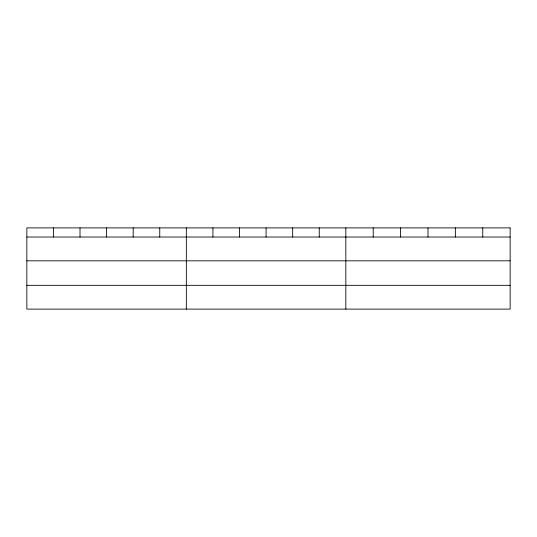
<?xml version="1.0" encoding="UTF-8"?>
<svg xmlns="http://www.w3.org/2000/svg" width="537" height="537" viewBox="0 0 537 537"><rect width="100%" height="100%" fill="white"/><g stroke="black" fill="none" stroke-linecap="round" stroke-linejoin="round"><path stroke-width="0.81" d="M26.85 237.025L510.15 237.025M26.85 260.814L510.15 260.814M26.85 285.322L510.15 285.322M482.763 227.889L482.763 237.025M455.376 227.889L455.376 237.025M427.989 227.889L427.989 237.025M400.602 227.889L400.602 237.025M373.215 227.889L373.215 237.025M345.828 227.889L345.828 309.111M319.247 227.889L319.247 237.025M292.665 227.889L292.665 237.025M266.084 227.889L266.084 237.025M239.502 227.889L239.502 237.025M212.921 227.889L212.921 237.025M186.339 227.889L186.339 309.111M159.757 227.889L159.757 237.025M133.176 227.889L133.176 237.025M106.595 227.889L106.595 237.025M80.013 227.889L80.013 237.025M53.431 227.889L53.431 237.025M510.15 227.889L26.85 227.889L26.85 309.111L510.15 309.111L510.15 227.889"/></g></svg>
